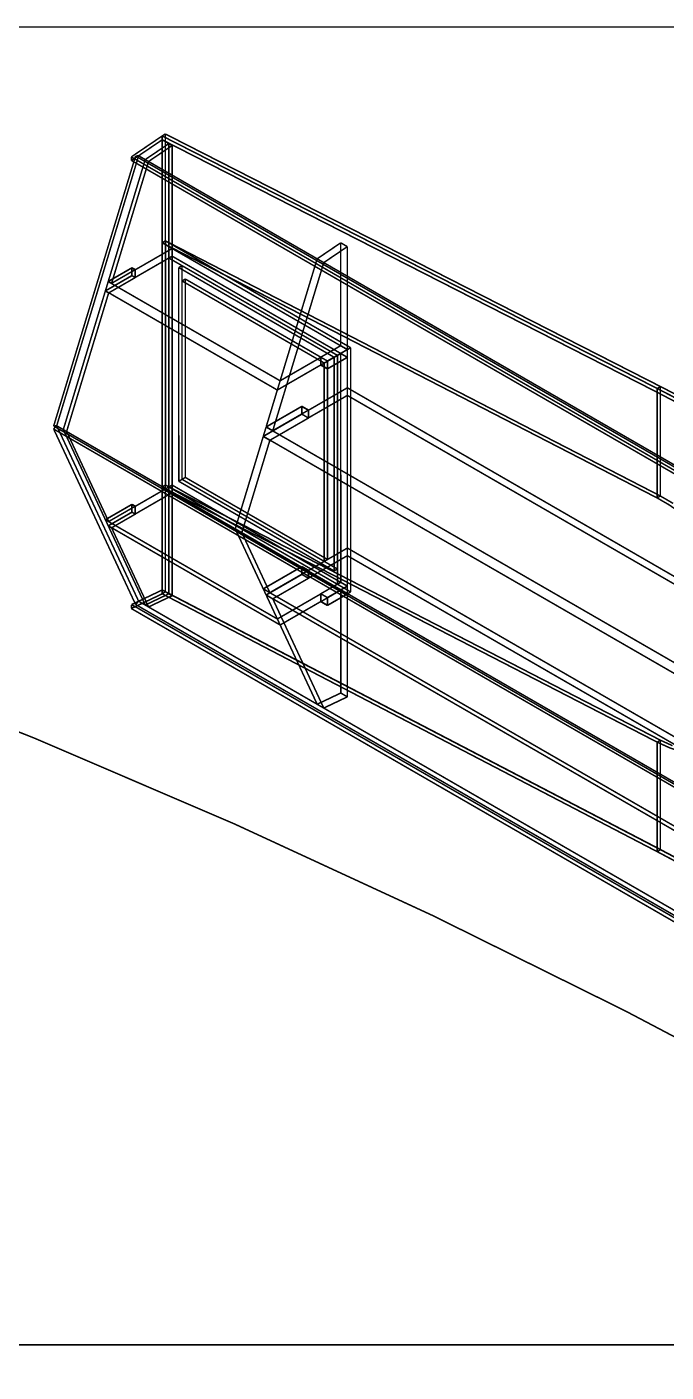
# Model space of a CAD drawing. Extents: x 0.1 to 52.1, y 0.1 to 34.1.
# Drawn here: x 42.31 to 46.58, y 25.1 to 34.09 of the extents above; entities that cross this region are included whole.
import ezdxf

# ---------------------------------------------------------------- set-up
doc = ezdxf.new("R2010")
doc.units = 0
doc.header["$MEASUREMENT"] = 0
doc.linetypes.add('HIDDEN', pattern=[0.075, 0.05, -0.025])
doc.linetypes.add('PHANTOM', pattern=[0.5, 0.25, -0.05, 0.05, -0.05, 0.05, -0.05])
doc.layers.get('0').update_dxf_attribs({"linetype": 'CONTINUOUS'})

msp = doc.modelspace()

# ---------------------------------------------------------------- linework, layer by layer
at = {"color": 7, "linetype": 'Continuous', "flags": 128}
msp.add_lwpolyline([(0.128614, 34.0921), (52.128614, 34.0921), (52.128614, 0.0921), (0.128614, 0.0921)], close=True, dxfattribs=at)
at = {"color": 7, "linetype": 'Continuous', "const_width": 0.01}
for points in [[(43.212454, 33.362885), (43.233274, 33.376333)], [(46.54132, 31.687795), (43.233274, 33.376333)], [(43.233274, 33.376333), (43.233308, 32.661925)], [(43.005883, 33.222753), (43.212454, 33.362885)], [(43.212455, 33.337272), (43.00781, 33.198448)], [(43.212455, 33.337272), (43.054756, 33.230295)], [(43.212455, 33.337272), (43.212454, 33.362885)], [(43.212487, 32.648469), (43.212454, 33.362885)], [(43.212596, 30.326718), (43.212455, 33.337272)], [(42.486947, 31.423052), (43.034442, 33.228609)], [(42.507289, 31.424826), (43.054784, 33.230384)], [(43.054756, 33.230295), (42.507289, 31.424826)], [(43.00781, 33.198448), (43.005883, 33.222753)], [(43.02269, 33.189855), (43.00781, 33.198448)], [(43.054784, 33.230384), (43.034442, 33.228609)], [(43.212487, 32.648469), (43.233308, 32.661925)], [(43.212487, 32.648469), (43.234585, 32.661228)], [(43.212487, 32.648469), (43.212564, 31.01552)], [(46.541354, 30.955564), (43.233308, 32.661925)], [(43.234585, 32.661228), (43.234662, 31.028317)], [(44.471955, 31.946755), (43.234585, 32.661228)], [(43.34507, 32.495376), (43.345137, 31.066546)], [(44.383577, 31.895729), (43.34507, 32.495376)], [(44.361478, 31.882971), (43.345071, 32.469857)], [(43.367166, 32.406071), (43.367228, 31.0793)], [(44.317289, 31.857458), (43.367166, 32.406071)], [(44.295191, 31.844699), (43.367167, 32.380552)], [(43.626804, 32.434756), (46.520534, 30.942108)], [(44.135976, 32.172114), (44.127883, 32.145426)], [(43.981836, 31.663784), (43.367184, 32.018692)], [(44.405664, 31.985032), (44.405662, 32.033004)], [(44.449856, 31.959515), (44.449853, 32.010209)], [(44.472028, 30.390057), (44.471955, 31.946755)], [(44.272194, 31.830402), (44.295191, 31.843679)], [(44.295191, 31.844699), (44.317289, 31.857458)], [(44.295252, 30.543447), (44.295191, 31.844699)], [(44.317351, 30.530687), (44.317289, 31.857458)], [(44.361478, 31.882971), (44.383577, 31.895729)], [(44.361544, 30.479659), (44.361478, 31.882971)], [(44.383644, 30.466899), (44.383577, 31.895729)], [(43.981836, 31.663784), (44.273078, 31.831933)], [(44.272194, 31.831422), (44.272194, 31.830402)], [(44.273962, 31.831422), (44.273078, 31.831933)], [(43.981836, 31.663784), (43.907179, 31.417578)], [(47.194512, 30.094056), (44.471968, 31.666087)], [(46.54132, 31.687795), (46.542633, 31.687125)], [(44.471971, 31.615058), (47.213862, 30.031855)], [(43.887671, 31.353242), (44.145977, 31.502375)], [(43.888046, 31.354479), (44.145093, 31.502886)], [(44.145091, 31.553915), (43.906804, 31.41634)], [(44.145975, 31.555446), (43.907179, 31.417578)], [(44.145093, 31.502886), (44.145091, 31.553915)], [(44.145091, 31.553915), (44.145975, 31.553405)], [(44.145093, 31.502886), (44.145977, 31.502375)], [(44.145977, 31.502375), (44.145975, 31.555446)], [(42.507289, 31.424826), (42.486947, 31.423052)], [(42.499069, 31.416052), (42.486947, 31.423052)], [(42.507289, 31.424826), (42.486948, 31.403113)], [(42.486948, 31.403113), (43.034582, 30.229828)], [(42.507289, 31.424826), (43.054896, 30.2516)], [(42.507289, 31.424826), (43.054923, 30.251542)], [(43.906804, 31.41634), (43.888046, 31.354479)], [(43.908063, 31.417067), (43.907179, 31.417578)], [(43.887671, 31.353242), (43.739435, 30.864383)], [(43.88893, 31.353969), (43.888046, 31.354479)], [(43.345137, 31.066546), (44.383644, 30.466899)], [(43.367228, 31.0793), (44.317351, 30.530687)], [(43.212564, 31.01552), (43.233384, 31.028976)], [(43.212597, 30.301105), (43.212564, 31.01552)], [(43.233384, 31.028976), (43.233418, 30.314568)], [(43.233384, 31.028976), (46.541431, 29.322615)], [(46.802936, 29.671385), (44.471999, 31.017298)], [(44.472019, 30.594465), (46.820611, 29.238357)], [(46.690342, 29.262548), (44.472021, 30.543435)], [(43.212596, 30.326718), (43.007949, 30.229237)], [(43.054896, 30.2516), (43.212596, 30.326718)], [(43.212596, 30.326718), (43.212597, 30.301105)], [(43.233418, 30.314568), (43.212597, 30.301105)], [(43.233418, 30.314568), (46.541465, 28.590384)], [(43.006024, 30.202708), (43.212597, 30.301105)], [(43.007949, 30.229237), (43.006024, 30.202708)], [(43.054923, 30.251542), (43.034582, 30.229828)], [(43.212597, 30.301105), (46.520645, 28.576921)], [(46.520645, 28.576921), (43.212597, 30.301105)], [(47.188715, 27.787576), (43.006024, 30.202708)], [(46.542778, 28.5897), (46.541465, 28.590384)], [(50.313807, 25.279175), (19.128473, 25.279173)]]:
    msp.add_lwpolyline(points, dxfattribs=at)
at = {"color": 9, "linetype": 'HIDDEN', "const_width": 0.01}
for points in [[(43.256647, 33.311755), (43.098948, 33.204778)], [(43.256647, 33.311755), (43.098948, 33.204778)], [(43.278743, 33.298997), (43.121044, 33.192019)], [(43.212454, 33.362885), (46.520499, 31.674346)], [(43.212454, 33.362885), (46.520499, 31.674346)], [(43.256647, 33.311755), (43.212455, 33.337272)], [(46.520501, 31.648734), (43.212455, 33.337272)], [(43.256788, 30.301201), (43.256647, 33.311755)], [(43.278743, 33.298997), (43.256647, 33.311755)], [(43.256788, 30.301201), (43.256647, 33.311755)], [(43.278884, 30.288442), (43.278743, 33.298997)], [(43.098948, 33.204778), (42.551481, 31.399309)], [(43.098948, 33.204778), (42.851983, 32.390322)], [(43.121044, 33.192019), (42.874079, 32.377563)], [(47.188573, 30.807622), (43.005883, 33.222753)], [(47.1905, 30.783317), (43.02269, 33.189855)], [(47.217125, 30.813474), (43.034442, 33.228609)], [(43.098948, 33.204778), (43.054756, 33.230295)], [(47.237467, 30.815249), (43.054784, 33.230384)], [(43.121044, 33.192019), (43.098948, 33.204778)], [(43.212487, 32.648469), (43.626804, 32.434756)], [(44.449857, 31.933996), (43.212487, 32.648469)], [(44.405633, 32.648316), (44.247934, 32.541338)], [(44.405662, 32.033004), (44.405633, 32.648316)], [(44.449825, 32.622799), (44.405633, 32.648316)], [(43.278775, 32.610194), (43.031729, 32.467562)], [(43.031732, 32.416533), (43.278777, 32.559164)], [(43.256679, 32.546406), (43.278777, 32.559164)], [(43.278777, 32.559164), (43.278775, 32.610194)], [(44.449857, 31.933996), (43.278775, 32.610194)], [(43.278777, 32.559164), (43.278849, 31.028275)], [(44.405668, 31.908483), (43.278777, 32.559164)], [(43.278777, 32.559164), (44.449859, 31.882967)], [(44.449825, 32.622799), (44.292126, 32.515821)], [(44.449853, 32.010209), (44.449825, 32.622799)], [(42.851608, 32.389084), (43.009634, 32.480321)], [(43.010517, 32.481852), (42.851983, 32.390322)], [(43.032613, 32.469093), (42.874079, 32.377563)], [(43.009634, 32.480321), (43.009636, 32.429291)], [(43.031729, 32.467562), (43.009634, 32.480321)], [(43.01052, 32.428781), (43.010517, 32.481852)], [(43.032613, 32.469093), (43.010517, 32.481852)], [(43.032616, 32.416022), (43.032613, 32.469093)], [(43.256679, 32.546406), (43.256751, 31.015516)], [(44.383569, 31.895725), (43.256679, 32.546406)], [(43.322971, 32.482618), (43.34507, 32.495376)], [(43.322971, 32.482618), (43.323038, 31.053788)], [(43.345071, 32.469857), (43.322971, 32.482618)], [(44.292126, 32.515821), (43.951371, 31.392061)], [(44.247934, 32.541338), (44.135976, 32.172114)], [(44.292126, 32.515821), (44.247934, 32.541338)], [(42.832474, 32.325986), (43.01052, 32.428781)], [(42.83285, 32.327223), (43.009636, 32.429291)], [(42.83285, 32.327223), (42.851608, 32.389084)], [(42.851608, 32.389084), (44.000594, 31.725645)], [(42.874079, 32.377563), (42.851983, 32.390322)], [(42.85457, 32.313228), (43.032616, 32.416022)], [(43.009636, 32.429291), (43.031732, 32.416533)], [(43.032616, 32.416022), (43.01052, 32.428781)], [(43.031729, 32.467562), (43.031732, 32.416533)], [(43.345067, 32.393313), (43.367166, 32.406071)], [(43.345067, 32.393313), (43.34513, 31.066542)], [(43.367167, 32.380552), (43.345067, 32.393313)], [(42.832474, 32.325986), (42.551481, 31.399309)], [(42.85457, 32.313228), (42.573576, 31.386551)], [(42.85457, 32.313228), (42.832474, 32.325986)], [(43.367184, 32.018692), (42.83285, 32.327223)], [(44.127883, 32.145426), (43.981836, 31.663784)], [(44.405665, 31.960534), (44.272192, 31.883473)], [(44.449857, 31.935017), (44.316383, 31.857956)], [(44.405665, 31.960534), (44.405664, 31.985032)], [(44.449857, 31.935017), (44.405665, 31.960534)], [(44.405668, 31.908483), (44.449857, 31.933996)], [(44.449857, 31.935017), (44.449856, 31.959515)], [(44.449857, 31.933996), (44.471955, 31.946755)], [(44.449934, 30.301047), (44.449857, 31.933996)], [(44.449857, 31.933996), (44.449859, 31.882967)], [(44.000594, 31.725645), (44.273076, 31.882962)], [(44.272192, 31.883473), (44.272194, 31.831422)], [(44.316383, 31.857956), (44.272192, 31.883473)], [(44.273078, 31.831933), (44.273076, 31.882962)], [(44.317267, 31.857445), (44.273076, 31.882962)], [(44.295191, 31.843679), (44.405668, 31.907463)], [(44.316383, 31.857956), (44.316386, 31.804885)], [(44.316386, 31.804885), (44.449859, 31.881946)], [(44.31727, 31.806416), (44.317267, 31.857445)], [(44.449859, 31.882967), (44.31727, 31.806416)], [(44.317289, 31.857458), (44.361478, 31.882971)], [(44.383641, 30.364835), (44.383569, 31.895725)], [(44.383577, 31.895729), (44.405668, 31.908483)], [(44.405739, 30.377594), (44.405668, 31.908483)], [(44.405739, 30.378614), (44.405668, 31.907463)], [(44.449859, 31.881946), (44.405668, 31.907463)], [(44.449931, 30.353097), (44.449859, 31.881946)], [(44.316386, 31.804885), (44.272194, 31.830402)], [(44.31727, 31.806416), (44.273962, 31.831422)], [(44.000594, 31.725645), (43.981836, 31.663784)], [(44.189283, 31.528398), (44.449869, 31.678848)], [(44.449869, 31.678848), (44.449871, 31.627818)], [(44.471968, 31.666087), (44.449869, 31.678848)], [(44.189285, 31.477369), (44.449871, 31.627818)], [(44.449871, 31.627818), (44.471971, 31.615058)], [(44.190167, 31.529929), (43.951371, 31.392061)], [(44.190167, 31.529929), (44.145975, 31.555446)], [(44.145975, 31.553405), (44.189283, 31.528398)], [(44.190169, 31.476859), (44.145977, 31.502375)], [(44.145977, 31.502375), (44.189285, 31.477369)], [(44.189285, 31.477369), (44.189283, 31.528398)], [(44.190169, 31.476859), (44.190167, 31.529929)], [(46.669632, 28.987977), (42.486948, 31.403113)], [(46.669631, 29.007916), (42.499069, 31.416052)], [(42.551481, 31.399309), (42.507289, 31.424826)], [(42.551481, 31.399309), (43.099088, 30.226083)], [(42.551481, 31.399309), (42.832546, 30.797138)], [(42.573576, 31.386551), (42.551481, 31.399309)], [(46.689973, 29.009691), (42.551494, 31.399302)], [(46.689973, 29.009691), (42.551494, 31.399302)], [(43.906804, 31.41634), (46.821694, 29.733246)], [(43.951371, 31.392061), (43.908063, 31.417067)], [(43.931863, 31.327725), (44.190169, 31.476859)], [(42.573576, 31.386551), (42.854642, 30.784379)], [(43.931863, 31.327725), (43.744659, 30.710353)], [(43.931863, 31.327725), (43.887671, 31.353242)], [(44.471999, 31.017298), (43.88893, 31.353969)], [(43.323038, 31.053788), (43.345137, 31.066546)], [(43.323038, 31.053788), (44.361545, 30.45414)], [(43.34513, 31.066542), (44.295253, 30.517928)], [(43.345137, 31.066546), (43.367228, 31.0793)], [(43.031804, 30.885643), (43.278849, 31.028275)], [(43.278851, 30.977245), (43.031806, 30.834613)], [(43.212564, 31.01552), (43.234662, 31.028279)], [(46.52061, 29.309159), (43.212564, 31.01552)], [(43.212564, 31.01552), (44.449934, 30.301047)], [(43.234662, 31.028317), (43.234662, 31.028279)], [(43.234662, 31.028279), (44.472032, 30.313806)], [(43.256751, 31.015516), (43.278849, 31.028275)], [(43.256751, 31.015516), (44.383641, 30.364835)], [(43.278849, 31.028275), (44.405739, 30.377594)], [(43.278849, 31.028275), (44.449931, 30.352077)], [(43.278849, 31.028275), (43.278851, 30.977245)], [(44.449934, 30.301047), (43.278851, 30.977245)], [(43.010592, 30.899932), (42.832546, 30.797138)], [(42.832921, 30.796334), (43.009708, 30.898401)], [(43.032687, 30.887174), (42.854642, 30.784379)], [(43.00971, 30.847372), (43.009708, 30.898401)], [(43.009708, 30.898401), (43.031804, 30.885643)], [(43.010594, 30.846862), (43.010592, 30.899932)], [(43.032687, 30.887174), (43.010592, 30.899932)], [(43.031806, 30.834613), (43.031804, 30.885643)], [(43.03269, 30.834103), (43.032687, 30.887174)], [(43.739435, 30.864383), (43.700467, 30.73587)], [(42.854642, 30.784379), (42.832546, 30.797138)], [(42.832921, 30.796334), (42.851684, 30.756135)], [(43.981908, 30.132894), (42.832921, 30.796334)], [(42.851684, 30.756135), (43.00971, 30.847372)], [(42.852059, 30.755332), (43.010594, 30.846862)], [(42.874155, 30.742573), (43.03269, 30.834103)], [(43.031806, 30.834613), (43.00971, 30.847372)], [(43.03269, 30.834103), (43.010594, 30.846862)], [(42.851684, 30.756135), (44.00067, 30.092696)], [(42.852059, 30.755332), (43.099088, 30.226083)], [(42.874155, 30.742573), (42.852059, 30.755332)], [(42.874155, 30.742573), (43.121184, 30.213325)], [(43.700467, 30.73587), (43.887719, 30.33469)], [(43.744659, 30.710353), (43.700467, 30.73587)], [(43.744659, 30.710353), (43.931911, 30.309173)], [(44.317351, 30.530687), (44.449919, 30.607225)], [(44.449922, 30.556196), (44.449919, 30.607225)], [(44.449919, 30.607225), (44.472019, 30.594465)], [(44.189333, 30.456776), (44.295253, 30.517928)], [(44.189336, 30.405746), (44.449922, 30.556196)], [(44.295253, 30.517928), (44.295252, 30.543447)], [(44.295253, 30.517928), (44.317351, 30.530687)], [(44.472021, 30.543435), (44.449922, 30.556196)], [(44.146025, 30.483824), (43.887719, 30.33469)], [(43.888094, 30.333886), (44.145141, 30.482293)], [(44.145144, 30.431263), (43.906857, 30.293688)], [(43.907232, 30.292884), (44.146028, 30.430753)], [(44.190217, 30.458307), (43.931911, 30.309173)], [(43.951424, 30.267367), (44.190219, 30.405236)], [(44.145141, 30.482293), (44.145144, 30.431263)], [(44.145141, 30.482293), (44.189333, 30.456776)], [(44.145144, 30.431263), (44.189336, 30.405746)], [(44.146028, 30.430753), (44.146025, 30.483824)], [(44.190217, 30.458307), (44.146025, 30.483824)], [(44.190219, 30.405236), (44.146028, 30.430753)], [(44.189333, 30.456776), (44.189336, 30.405746)], [(44.190219, 30.405236), (44.190217, 30.458307)], [(44.361545, 30.45414), (44.361544, 30.479659)], [(44.361545, 30.45414), (44.383644, 30.466899)], [(43.256788, 30.301201), (43.212596, 30.326718)], [(46.520644, 28.602533), (43.212596, 30.326718)], [(43.931911, 30.309173), (43.887719, 30.33469)], [(43.906857, 30.293688), (43.888094, 30.333886)], [(46.802984, 28.650792), (43.888094, 30.333886)], [(44.405739, 30.378614), (44.272266, 30.301553)], [(44.272268, 30.248483), (44.405742, 30.325544)], [(44.449931, 30.353097), (44.316458, 30.276036)], [(44.449931, 30.352077), (44.317342, 30.275526)], [(44.383641, 30.364835), (44.405739, 30.377594)], [(44.449931, 30.353097), (44.405739, 30.378614)], [(44.405774, 29.637761), (44.405742, 30.325544)], [(44.449934, 30.300027), (44.405742, 30.325544)], [(44.449934, 30.301047), (44.449931, 30.352077)], [(44.449934, 30.301047), (44.472032, 30.313806)], [(44.472032, 30.313806), (44.472028, 30.390057)], [(47.19064, 27.814106), (43.007949, 30.229237)], [(47.217266, 27.814693), (43.034582, 30.229828)], [(43.099088, 30.226083), (43.054896, 30.2516)], [(47.237607, 27.836406), (43.054923, 30.251542)], [(43.099088, 30.226083), (43.256788, 30.301201)], [(43.099088, 30.226083), (43.256788, 30.301201)], [(43.121184, 30.213325), (43.099088, 30.226083)], [(43.121184, 30.213325), (43.278884, 30.288442)], [(43.278884, 30.288442), (43.256788, 30.301201)], [(43.906857, 30.293688), (46.821747, 28.610593)], [(43.907232, 30.292884), (44.248074, 29.562644)], [(43.951424, 30.267367), (43.907232, 30.292884)], [(43.951424, 30.267367), (44.292266, 29.537127)], [(43.981908, 30.132894), (44.27315, 30.301043)], [(44.00067, 30.092696), (44.273152, 30.250013)], [(44.272266, 30.301553), (44.272268, 30.248483)], [(44.316458, 30.276036), (44.272266, 30.301553)], [(44.31646, 30.222966), (44.272268, 30.248483)], [(44.27315, 30.301043), (44.273152, 30.250013)], [(44.317342, 30.275526), (44.27315, 30.301043)], [(44.317344, 30.224497), (44.273152, 30.250013)], [(44.316458, 30.276036), (44.31646, 30.222966)], [(44.31646, 30.222966), (44.449934, 30.300027)], [(44.317342, 30.275526), (44.317344, 30.224497)], [(44.317344, 30.224497), (44.449934, 30.301047)], [(44.449966, 29.612244), (44.449934, 30.300027)], [(44.00067, 30.092696), (43.981908, 30.132894)], [(44.248074, 29.562644), (44.405774, 29.637761)], [(44.292266, 29.537127), (44.449966, 29.612244)], [(44.449966, 29.612244), (44.405774, 29.637761)], [(44.292266, 29.537127), (44.248074, 29.562644)], [(46.807876, 28.451217), (46.520644, 28.602533)]]:
    msp.add_lwpolyline(points, dxfattribs=at)
at = {"color": 7, "linetype": 'Continuous', "const_width": 0.01, "flags": 128}
for points in [[(25.075646, 32.884022), (26.474999, 32.855583), (27.865688, 32.78581), (29.247658, 32.674342), (30.620677, 32.519733), (31.984907, 32.321773), (33.345409, 32.078752), (34.622256, 31.809117), (35.891792, 31.501708), (37.154046, 31.157494), (38.407319, 30.778054), (39.64845, 30.365428), (41.014792, 29.868591), (42.361856, 29.334555), (43.69715, 28.76144), (45.017146, 28.151069), (46.308575, 27.511295), (47.589709, 26.836275), (48.859645, 26.129884), (50.133582, 25.386631)], [(46.542633, 31.687125), (46.818442, 31.544562), (47.091459, 31.399893), (47.361716, 31.253099), (47.629106, 31.104234)], [(47.057388, 29.283219), (47.099675, 29.313878), (47.146845, 29.363583), (47.186028, 29.42271), (47.216777, 29.490851), (47.238943, 29.567254), (47.252131, 29.650497), (47.256106, 29.739852), (47.250964, 29.834422), (47.236798, 29.932424), (47.213611, 30.032942), (47.181719, 30.134991), (47.141691, 30.236635), (47.093746, 30.336904), (47.038415, 30.434813), (46.976696, 30.528494), (46.909021, 30.616993), (46.836094, 30.69949), (46.75925, 30.774408), (46.681569, 30.839049), (46.601529, 30.895284), (46.520534, 30.942108)], [(46.541354, 30.955564), (46.627401, 30.905552)], [(46.622425, 29.285597), (46.541431, 29.322615)], [(46.520645, 28.576921), (47.069634, 28.284849), (47.607152, 27.986892)], [(46.520645, 28.576921), (46.796466, 28.431678), (47.069493, 28.284926), (47.339757, 28.136645), (47.607152, 27.986892)], [(47.629252, 27.999651), (47.362034, 28.149311), (47.091883, 28.29754), (46.818764, 28.444355), (46.542778, 28.5897)]]:
    msp.add_lwpolyline(points, dxfattribs=at)
at = {"color": 9, "linetype": 'PHANTOM', "const_width": 0.01}
for points in [[(46.542633, 31.687125), (46.520499, 31.674346)], [(46.520499, 31.674346), (46.520501, 31.648734)], [(46.520534, 30.942108), (46.520499, 31.674346)], [(46.52061, 29.309159), (46.541431, 29.322615)], [(46.520645, 28.576921), (46.52061, 29.309159)], [(46.520645, 28.576921), (46.520644, 28.602533)]]:
    msp.add_lwpolyline(points, dxfattribs=at)
at = {"color": 9, "linetype": 'HIDDEN', "const_width": 0.01, "flags": 128}
for points in [[(46.520499, 31.674346), (47.069488, 31.387052), (47.607007, 31.091475)], [(47.607007, 31.091475), (47.339784, 31.240243), (47.069627, 31.386978), (46.796497, 31.531698), (46.520499, 31.674346)], [(47.607008, 31.065862), (47.06949, 31.36144), (46.520501, 31.648734)], [(46.52061, 29.309159), (46.606656, 29.270088), (46.688712, 29.243057), (46.768677, 29.22689), (46.84507, 29.221905), (46.91715, 29.228326), (46.984323, 29.245961), (47.045367, 29.274503), (47.057388, 29.283219)]]:
    msp.add_lwpolyline(points, dxfattribs=at)
at = {"color": 7, "linetype": 'PHANTOM', "const_width": 0.01}
for points in [[(46.54132, 31.687795), (46.541354, 30.955564)], [(46.520534, 30.942108), (46.541354, 30.955564)], [(46.541431, 29.322615), (46.541465, 28.590384)], [(46.542778, 28.5897), (46.520645, 28.576921)]]:
    msp.add_lwpolyline(points, dxfattribs=at)

doc.saveas('drawing.dxf')
